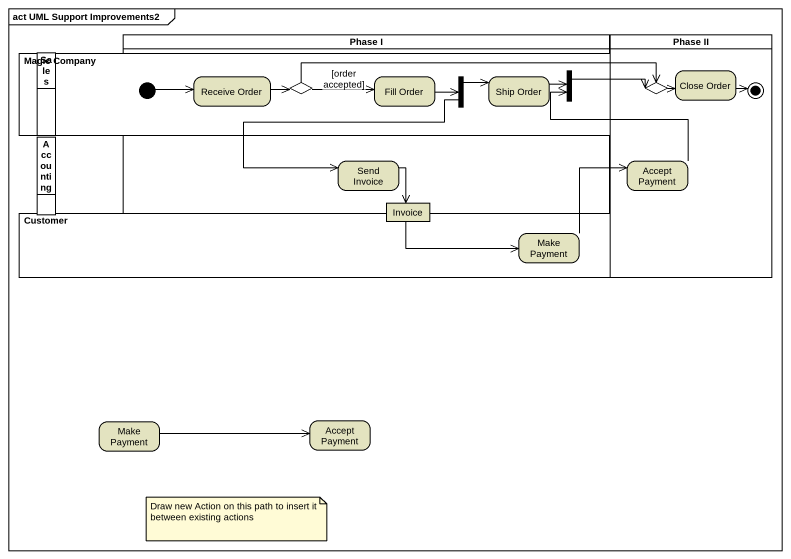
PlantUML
@startuml
mainframe act UML Support Improvements2
hide empty description
state "Magic Company" as Magic_Company <<partition>> {
  state Sales <<partition>>
  state "Receive Order" as Receive_Order #E3E3C0
  state choice1 <<choice>>
  state "Fill Order" as Fill_Order #E3E3C0
  state fork1 <<fork>>
  state "Ship Order" as Ship_Order #E3E3C0
  state fork2 <<join>>
  [*] -right-> Receive_Order
}
state "Phase I" as Phase_I <<partition>> {
  state "Send Invoice" as Send_Invoice #E3E3C0
  state Invoice <<object>> #E3E3C0
}
state "Phase II" as Phase_II <<partition>> {
  state choice2 <<choice>>
  state "Close Order" as Close_Order #E3E3C0
  state "Accept Payment" as Accept_Payment #E3E3C0
  Close_Order -right-> [*]
}
state Accounting <<partition>>
state Customer <<partition>> {
  state "Make Payment" as Make_Payment #E3E3C0
}
state "Make Payment" as Make_Payment_2 #E3E3C0
state "Accept Payment" as Accept_Payment_2 #E3E3C0
Receive_Order -right-> choice1
choice1 -right-> Fill_Order : [order accepted]
choice1 -right-> choice2
Fill_Order -right-> fork1
fork1 -right-> Ship_Order
fork1 --> Send_Invoice
Ship_Order -right-> fork2
fork2 -right-> choice2
choice2 -right-> Close_Order
Send_Invoice --> Invoice
Accept_Payment -up-> fork2
Invoice -right-> Make_Payment
Make_Payment -up-> Accept_Payment
Make_Payment_2 -right-> Accept_Payment_2
note as N1
  Draw new Action on this path to insert it between existing actions
end note
@enduml
